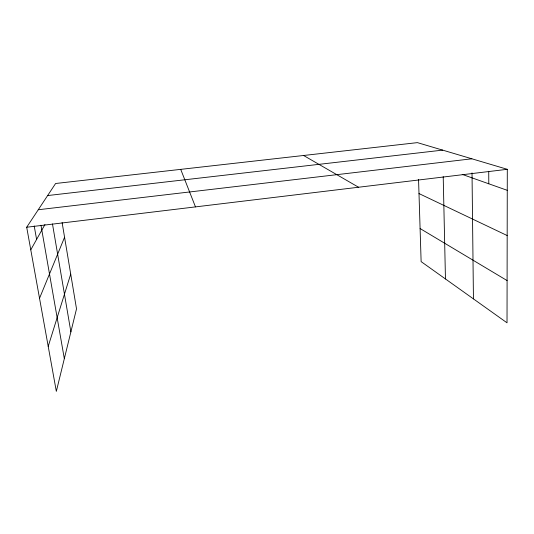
<?xml version="1.0" encoding="UTF-8"?>
<svg xmlns="http://www.w3.org/2000/svg" width="534" height="534" viewBox="0 0 534 534"><rect width="100%" height="100%" fill="white"/><g stroke="black" fill="none" stroke-linecap="round" stroke-linejoin="round"><path stroke-width="0.8" d="M62.118 222.558L76.516 308.859L56.33 391.369L26.7 227.237L55.603 183.496L417.408 142.631L507.3 169.311L507.02 322.81L421.126 261.62L418.556 179.464M48.214 346.379L70.715 274.089M39.529 298.286L64.574 237.263M30.778 249.812L44.963 224.52M26.7 227.237L507.3 169.311M38.261 209.749L471.862 158.798M47.633 195.557L442.626 150.121M462.204 174.391L507.26 190.324M418.996 193.568L507.18 235.547M303.586 155.487L358.561 187.24M420.091 228.539L507.1 280.57M180.712 169.365L195.477 206.898M34.203 225.942L36.599 239.426M40.964 225.228L64.327 358.694M52.472 223.926L70.882 331.888M443.213 176.641L445.463 278.962M472.023 172.903L473.444 298.893M488.73 171.294L488.79 183.796"/></g></svg>
